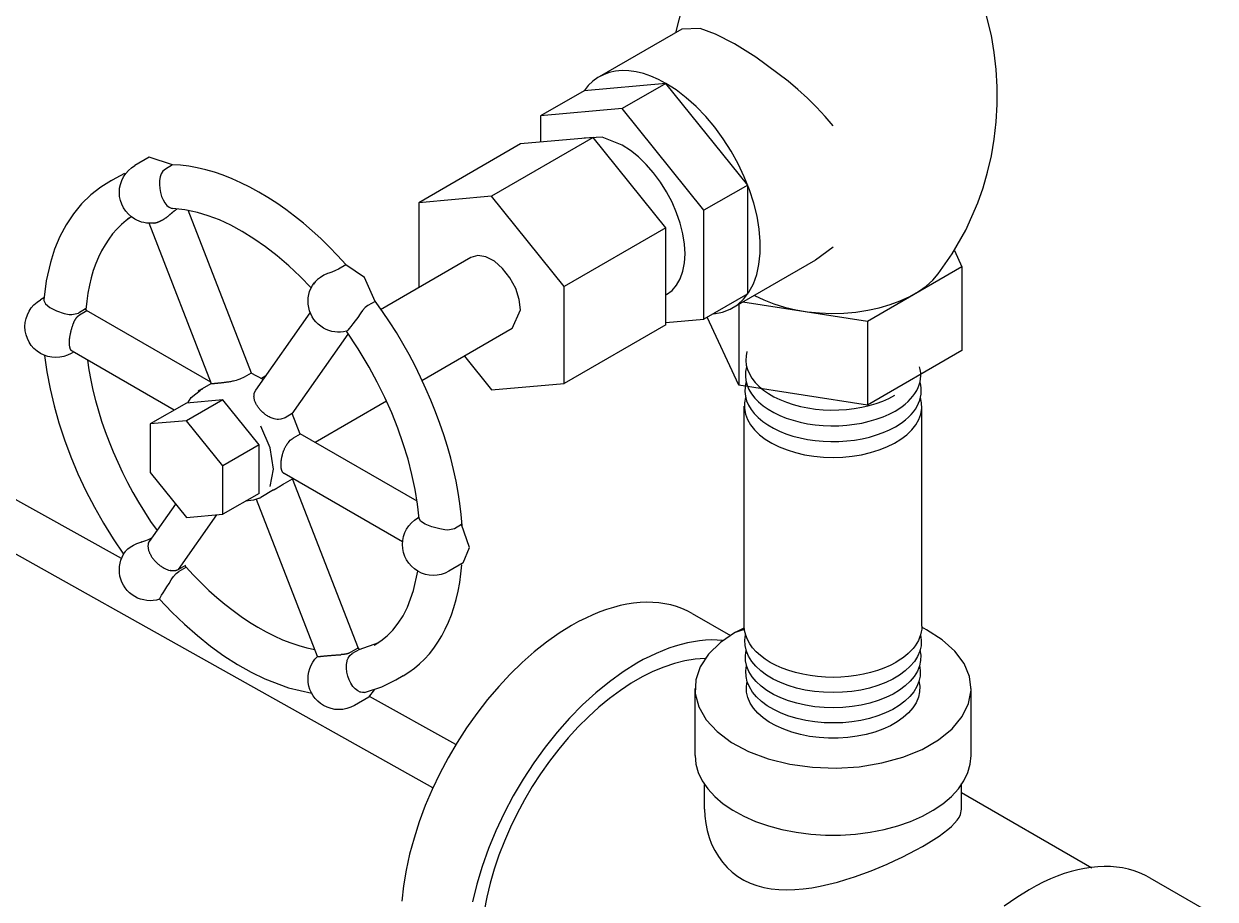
# Model space of a CAD drawing. Header units: centimetres. Extents: x 394264 to 551709, y 50011 to 59011.
# Drawn here: x 524891.7 to 524964.2, y 54390.1 to 54443.4 of the extents above; entities that cross this region are included whole.
import ezdxf

# ---------------------------------------------------------------- set-up
doc = ezdxf.new("R2010")
doc.units = ezdxf.units.CM
doc.layers.add('-M-YNGN-ZON3', color=6, linetype='SP', lineweight=30)
doc.layers.add('0-KRCN-YNG-CIHAZ', color=4, linetype='Continuous', lineweight=30)
doc.styles.add('CIZGI', font='tahoma.ttf', dxfattribs={"width": 0.8, "oblique": 20})
doc.linetypes.add('SP', pattern='A,2,-0.1,["SP",CIZGI,S=0.14,R=0.2,X=0,Y=-0.07],-0.255', length=2.355)

# ---------------------------------------------------------------- blocks, each defined once
blk = doc.blocks.new('A$C66BCA59E')
at = {"layer": '0-KRCN-YNG-CIHAZ', "color": 31, "linetype": 'Continuous', "lineweight": -3}
for p, q in [((225.773, -422.403, 2660.53), (85.335, -344.232, 2660.53)), ((244.728, -436.355, 2660.53), (84.835, -346.83, 2660.53)), ((263.133, -426.88, 2220.394), (262.215, -427.509, 2220.394)), ((275.719, -427.343, 2220.394), (274.755, -426.737, 2220.394)), ((262.215, -427.509, 2220.394), (261.494, -428.218, 2220.394)), ((276.491, -428.034, 2220.394), (275.719, -427.343, 2220.394)), ((261.494, -428.218, 2220.394), (260.99, -428.988, 2220.394)), ((277.05, -428.791, 2220.394), (276.491, -428.034, 2220.394)), ((260.99, -428.988, 2220.394), (260.72, -429.795, 2220.394)), ((277.38, -429.591, 2220.394), (277.05, -428.791, 2220.394)), ((260.72, -429.795, 2220.394), (260.69, -430.618, 2220.394)), ((277.471, -430.412, 2220.394), (277.38, -429.591, 2220.394)), ((277.32, -431.23, 2220.394), (277.471, -430.412, 2220.394)), ((246.122, -433.729, 2660.53), (240.858, -430.799, 2660.53)), ((260.69, -430.618, 2220.394), (260.901, -431.431, 2220.394)), ((276.932, -432.022, 2220.394), (277.32, -431.23, 2220.394)), ((260.901, -431.431, 2220.394), (261.347, -432.213, 2220.394)), ((276.317, -432.764, 2220.394), (276.932, -432.022, 2220.394)), ((261.347, -432.213, 2220.394), (262.015, -432.939, 2220.394)), ((275.495, -433.435, 2220.394), (276.317, -432.764, 2220.394)), ((262.015, -432.939, 2220.394), (262.886, -433.59, 2220.394)), ((274.487, -434.017, 2220.394), (275.495, -433.435, 2220.394)), ((262.886, -433.59, 2220.394), (263.936, -434.146, 2220.394)), ((263.936, -434.146, 2220.394), (265.133, -434.592, 2220.394)), ((273.324, -434.492, 2220.394), (274.487, -434.017, 2220.394)), ((265.133, -434.592, 2220.394), (266.443, -434.915, 2220.394)), ((266.443, -434.915, 2220.394), (267.829, -435.105, 2220.394)), ((270.668, -435.071, 2220.394), (272.039, -434.847, 2220.394)), ((272.039, -434.847, 2220.394), (273.324, -434.492, 2220.394)), ((267.829, -435.105, 2220.394), (269.251, -435.158, 2220.394)), ((269.251, -435.158, 2220.394), (270.668, -435.071, 2220.394))]:
    blk.add_line(p, q, dxfattribs=at)
at = {"layer": '0-KRCN-YNG-CIHAZ', "color": 31, "linetype": 'Continuous', "lineweight": -3, "extrusion": (0, 0.816497, 0.57735)}
for p, q in [((259.876, -390.18, 2144.868), (254.844, -393.085, 2144.868)), ((260.982, -390.143, 2144.868), (259.87, -390.184, 2144.868)), ((258.904, -393.487, 2144.868), (253.932, -393.931, 2144.868)), ((258.904, -393.487, 2144.868), (256.246, -395.022, 2144.868)), ((263.877, -399.673, 2144.868), (258.904, -393.487, 2144.868)), ((253.932, -393.931, 2144.868), (251.273, -395.466, 2144.868)), ((256.246, -395.022, 2144.868), (251.273, -395.466, 2144.868)), ((261.218, -401.208, 2144.868), (256.246, -395.022, 2144.868)), ((251.273, -395.466, 2144.868), (251.273, -397.067, 2144.868)), ((250.058, -397.175, 2144.868), (243.871, -400.747, 2144.868)), ((254.478, -396.781, 2144.868), (248.29, -400.353, 2144.868)), ((254.478, -396.781, 2144.868), (250.058, -397.175, 2144.868)), ((258.897, -402.278, 2144.868), (254.478, -396.781, 2144.868)), ((227.467, -397.984, 2144.868), (226.583, -398.494, 2144.868)), ((228.878, -398.449, 2144.868), (227.467, -397.984, 2144.868)), ((228.445, -398.699, 2144.868), (228.294, -398.821, 2144.868)), ((228.878, -398.449, 2144.868), (228.445, -398.699, 2144.868)), ((225.421, -399.253, 2144.868), (224.97, -399.514, 2144.868)), ((225.966, -398.975, 2144.868), (225.421, -399.253, 2144.868)), ((228.096, -399.401, 2144.868), (228.086, -399.64, 2144.868)), ((228.129, -399.179, 2144.868), (228.096, -399.401, 2144.868)), ((228.143, -399.122, 2144.868), (228.129, -399.179, 2144.868)), ((228.19, -398.983, 2144.868), (228.143, -399.122, 2144.868)), ((228.294, -398.821, 2144.868), (228.19, -398.983, 2144.868)), ((228.086, -399.64, 2144.868), (228.102, -399.886, 2144.868)), ((228.102, -399.886, 2144.868), (228.144, -400.131, 2144.868)), ((228.144, -400.131, 2144.868), (228.211, -400.364, 2144.868)), ((263.877, -399.673, 2144.868), (261.218, -401.208, 2144.868)), ((263.877, -406.303, 2144.868), (263.877, -399.673, 2144.868)), ((228.211, -400.364, 2144.868), (228.3, -400.577, 2144.868)), ((228.3, -400.577, 2144.868), (228.409, -400.761, 2144.868)), ((228.409, -400.761, 2144.868), (228.533, -400.909, 2144.868)), ((248.29, -400.353, 2144.868), (243.871, -400.747, 2144.868)), ((243.871, -400.747, 2144.868), (243.871, -405.91, 2144.868)), ((252.71, -405.851, 2144.868), (248.29, -400.353, 2144.868)), ((226.362, -401.6, 2144.868), (226.133, -401.731, 2144.868)), ((228.533, -400.909, 2144.868), (228.666, -401.017, 2144.868)), ((228.666, -401.017, 2144.868), (228.803, -401.079, 2144.868)), ((228.803, -401.079, 2144.868), (228.84, -401.087, 2144.868)), ((228.84, -401.087, 2144.868), (228.893, -401.093, 2144.868)), ((233.689, -411.13, 2144.868), (229.841, -401.212, 2144.868)), ((261.218, -407.838, 2144.868), (261.218, -401.208, 2144.868)), ((231.25, -411.762, 2144.868), (227.463, -402.001, 2144.868)), ((258.897, -402.278, 2144.868), (252.71, -405.851, 2144.868)), ((258.897, -408.171, 2144.868), (258.897, -402.278, 2144.868)), ((269.073, -403.444, 2144.868), (267.996, -404.244, 2144.868)), ((276.452, -403.654, 2144.868), (276.916, -404.654, 2144.868)), ((247.04, -404.08, 2144.868), (241.527, -407.263, 2144.868)), ((267.996, -404.244, 2144.868), (262.964, -407.149, 2144.868)), ((238.085, -405.168, 2144.868), (237.874, -405.291, 2144.868)), ((238.319, -405.062, 2144.868), (238.085, -405.168, 2144.868)), ((238.386, -405.036, 2144.868), (238.319, -405.062, 2144.868)), ((238.564, -404.972, 2144.868), (238.386, -405.036, 2144.868)), ((238.792, -404.881, 2144.868), (238.564, -404.972, 2144.868)), ((238.986, -404.784, 2144.868), (238.792, -404.881, 2144.868)), ((239.419, -404.534, 2144.868), (238.986, -404.784, 2144.868)), ((276.916, -404.654, 2144.868), (271.174, -407.969, 2144.868)), ((276.916, -404.654, 2144.868), (276.916, -409.749, 2144.868)), ((237.553, -405.563, 2144.868), (237.452, -405.699, 2144.868)), ((237.695, -405.424, 2144.868), (237.553, -405.563, 2144.868)), ((237.874, -405.291, 2144.868), (237.695, -405.424, 2144.868)), ((252.71, -411.743, 2144.868), (252.71, -405.851, 2144.868)), ((221.054, -406.539, 2144.868), (220.841, -406.662, 2144.868)), ((221.041, -406.665, 2144.868), (221.04, -406.69, 2144.868)), ((258.946, -406.329, 2144.868), (258.897, -406.357, 2144.868)), ((263.877, -406.303, 2144.868), (261.218, -407.838, 2144.868)), ((221.04, -406.69, 2144.868), (221.143, -406.903, 2144.868)), ((221.143, -406.903, 2144.868), (221.417, -407.131, 2144.868)), ((221.417, -407.131, 2144.868), (221.82, -407.335, 2144.868)), ((221.82, -407.335, 2144.868), (222.29, -407.485, 2144.868)), ((223.592, -407.215, 2144.868), (223.159, -407.465, 2144.868)), ((223.658, -407.333, 2144.868), (223.225, -407.583, 2144.868)), ((223.658, -407.333, 2144.868), (223.592, -407.215, 2144.868)), ((231.217, -411.677, 2144.868), (223.642, -407.303, 2144.868)), ((240.442, -407.309, 2144.868), (240.334, -407.46, 2144.868)), ((240.6, -407.131, 2144.868), (240.442, -407.309, 2144.868)), ((240.769, -407.003, 2144.868), (240.6, -407.131, 2144.868)), ((241.202, -406.753, 2144.868), (240.769, -407.003, 2144.868)), ((249.54, -408.41, 2144.868), (250.058, -407.266, 2144.868)), ((263.331, -406.938, 2144.868), (263.331, -411.85, 2144.868)), ((271.174, -407.969, 2144.868), (263.58, -406.794, 2144.868)), ((222.29, -407.485, 2144.868), (222.593, -407.544, 2144.868)), ((222.593, -407.544, 2144.868), (222.758, -407.559, 2144.868)), ((222.758, -407.559, 2144.868), (223.159, -407.465, 2144.868)), ((233.952, -412.15, 2144.868), (237.259, -407.445, 2144.868)), ((239.858, -408.115, 2144.868), (239.732, -408.274, 2144.868)), ((239.998, -407.933, 2144.868), (239.858, -408.115, 2144.868)), ((240.146, -407.732, 2144.868), (239.998, -407.933, 2144.868)), ((240.294, -407.519, 2144.868), (240.146, -407.732, 2144.868)), ((240.335, -407.46, 2144.868), (240.294, -407.519, 2144.868)), ((258.897, -408.045, 2144.868), (261.218, -407.838, 2144.868)), ((263.331, -411.85, 2144.868), (261.416, -407.724, 2144.868)), ((271.174, -407.969, 2144.868), (271.174, -413.064, 2144.868)), ((236.168, -413.593, 2144.868), (239.576, -408.744, 2144.868)), ((239.488, -408.557, 2144.868), (239.462, -408.576, 2144.868)), ((239.543, -408.499, 2144.868), (239.488, -408.557, 2144.868)), ((239.625, -408.403, 2144.868), (239.543, -408.499, 2144.868)), ((239.732, -408.274, 2144.868), (239.625, -408.403, 2144.868)), ((249.54, -408.41, 2144.868), (244.046, -411.582, 2144.868)), ((258.897, -408.171, 2144.868), (252.71, -411.743, 2144.868)), ((222.862, -409.837, 2144.868), (222.721, -409.919, 2144.868)), ((228.98, -413.37, 2144.868), (222.767, -409.783, 2144.868)), ((246.64, -410.085, 2144.868), (248.29, -412.138, 2144.868)), ((276.916, -409.749, 2144.868), (271.174, -413.064, 2144.868)), ((233.664, -411.12, 2144.868), (233.231, -411.37, 2144.868)), ((234.402, -411.509, 2144.868), (233.664, -411.12, 2144.868)), ((234.559, -411.287, 2144.868), (234.296, -411.438, 2144.868)), ((248.29, -412.138, 2144.868), (252.71, -411.743, 2144.868)), ((230.502, -412.185, 2144.868), (230.434, -412.227, 2144.868)), ((230.502, -412.185, 2144.868), (230.434, -412.227, 2144.868)), ((231.247, -411.755, 2144.868), (230.502, -412.185, 2144.868)), ((230.695, -412.095, 2144.868), (230.502, -412.185, 2144.868)), ((230.695, -412.095, 2144.868), (230.502, -412.185, 2144.868)), ((271.174, -413.064, 2144.868), (263.331, -411.85, 2144.868)), ((229.725, -412.939, 2144.868), (227.519, -414.213, 2144.868)), ((231.935, -412.742, 2144.868), (229.725, -412.939, 2144.868)), ((231.935, -412.742, 2144.868), (229.729, -414.016, 2144.868)), ((234.145, -415.491, 2144.868), (231.935, -412.742, 2144.868)), ((241.901, -412.821, 2144.868), (237.55, -415.333, 2144.868)), ((263.673, -426.521, 2190.51), (263.673, -413.13, 2190.51)), ((274.473, -426.521, 2190.51), (274.473, -413.13, 2190.51)), ((236.164, -413.584, 2144.868), (235.731, -413.834, 2144.868)), ((236.648, -414.833, 2144.868), (236.164, -413.584, 2144.868)), ((229.729, -414.016, 2144.868), (227.519, -414.213, 2144.868)), ((227.519, -414.213, 2144.868), (227.519, -417.159, 2144.868)), ((231.939, -416.764, 2144.868), (229.729, -414.016, 2144.868)), ((234.827, -415.676, 2144.868), (234.252, -414.35, 2144.868)), ((234.827, -415.676, 2144.868), (234.252, -414.35, 2144.868)), ((236.648, -414.833, 2144.868), (236.215, -415.083, 2144.868)), ((243.766, -418.922, 2144.868), (236.642, -414.809, 2144.868)), ((234.145, -415.491, 2144.868), (231.939, -416.764, 2144.868)), ((234.145, -418.437, 2144.868), (234.145, -415.491, 2144.868)), ((235.029, -416.964, 2144.868), (234.827, -415.676, 2144.868)), ((235.029, -416.964, 2144.868), (234.827, -415.676, 2144.868)), ((231.939, -419.711, 2144.868), (231.939, -416.764, 2144.868)), ((227.519, -417.159, 2144.868), (229.729, -419.908, 2144.868)), ((234.827, -418.019, 2144.868), (235.029, -416.964, 2144.868)), ((234.827, -418.019, 2144.868), (235.029, -416.964, 2144.868)), ((242.876, -421.393, 2144.868), (235.667, -417.231, 2144.868)), ((236.164, -417.564, 2144.868), (236.197, -417.537, 2144.868)), ((240.191, -427.887, 2144.868), (236.18, -417.55, 2144.868)), ((235.033, -418.229, 2144.868), (234.252, -418.681, 2144.868)), ((236.164, -417.564, 2144.868), (235.731, -417.814, 2144.868)), ((234.145, -418.437, 2144.868), (231.939, -419.711, 2144.868)), ((237.695, -428.372, 2144.868), (233.982, -418.804, 2144.868)), ((234.172, -418.723, 2144.868), (234.252, -418.681, 2144.868)), ((234.172, -418.723, 2144.868), (234.252, -418.681, 2144.868)), ((227.47, -421.371, 2144.868), (229.073, -419.092, 2144.868)), ((229.729, -419.908, 2144.868), (231.939, -419.711, 2144.868)), ((229.235, -423.075, 2144.868), (231.577, -419.743, 2144.868)), ((243.881, -419.88, 2144.868), (243.808, -419.922, 2144.868)), ((243.882, -419.886, 2144.868), (243.808, -419.923, 2144.868)), ((243.978, -420.128, 2144.868), (243.89, -419.955, 2144.868)), ((244.246, -420.312, 2144.868), (243.978, -420.128, 2144.868)), ((244.654, -420.477, 2144.868), (244.246, -420.312, 2144.868)), ((246.473, -420.337, 2144.868), (246.04, -420.587, 2144.868)), ((227.418, -421.237, 2144.868), (227.612, -421.143, 2144.868)), ((227.644, -421.124, 2144.868), (227.612, -421.143, 2144.868)), ((245.14, -420.604, 2144.868), (244.654, -420.477, 2144.868)), ((245.456, -420.661, 2144.868), (245.14, -420.604, 2144.868)), ((245.629, -420.677, 2144.868), (245.456, -420.66, 2144.868)), ((246.04, -420.587, 2144.868), (245.629, -420.677, 2144.868)), ((226.037, -421.938, 2144.868), (226.154, -421.823, 2144.868)), ((226.154, -421.823, 2144.868), (226.309, -421.706, 2144.868)), ((226.309, -421.706, 2144.868), (226.498, -421.594, 2144.868)), ((226.498, -421.594, 2144.868), (226.715, -421.489, 2144.868)), ((226.715, -421.489, 2144.868), (226.95, -421.399, 2144.868)), ((226.95, -421.399, 2144.868), (227.017, -421.377, 2144.868)), ((227.017, -421.378, 2144.868), (227.193, -421.321, 2144.868)), ((227.193, -421.321, 2144.868), (227.418, -421.237, 2144.868)), ((226.013, -421.969, 2144.868), (226.037, -421.938, 2144.868)), ((228.942, -423.497, 2144.868), (229.095, -423.323, 2144.868)), ((229.095, -423.323, 2144.868), (229.262, -423.196, 2144.868)), ((229.669, -422.825, 2144.868), (229.235, -423.075, 2144.868)), ((229.695, -422.946, 2144.868), (229.262, -423.196, 2144.868)), ((229.695, -422.946, 2144.868), (229.669, -422.825, 2144.868)), ((246.572, -422.668, 2144.868), (245.688, -423.179, 2144.868)), ((228.533, -424.124, 2144.868), (228.666, -423.917, 2144.868)), ((228.666, -423.917, 2144.868), (228.803, -423.704, 2144.868)), ((228.803, -423.704, 2144.868), (228.84, -423.645, 2144.868)), ((228.84, -423.645, 2144.868), (228.942, -423.497, 2144.868)), ((228.102, -424.839, 2144.868), (228.144, -424.759, 2144.868)), ((228.144, -424.759, 2144.868), (228.211, -424.642, 2144.868)), ((228.211, -424.642, 2144.868), (228.3, -424.493, 2144.868)), ((228.3, -424.493, 2144.868), (228.409, -424.319, 2144.868)), ((228.409, -424.319, 2144.868), (228.533, -424.124, 2144.868)), ((228.086, -424.878, 2144.868), (228.102, -424.839, 2144.868)), ((228.088, -424.882, 2144.868), (228.086, -424.878, 2144.868)), ((260.503, -425.753, 2220.394), (262.829, -427.095, 2220.394)), ((263.133, -426.88, 2220.394), (263.656, -426.623, 2190.655)), ((263.133, -426.88, 2220.394), (263.686, -426.694, 2190.756)), ((274.755, -426.737, 2220.394), (274.475, -426.575, 2190.588)), ((240.246, -427.936, 2144.868), (241.425, -427.51, 2144.868)), ((239.561, -428.462, 2144.868), (239.667, -428.309, 2144.868)), ((239.667, -428.309, 2144.868), (239.819, -428.191, 2144.868)), ((240.159, -427.861, 2144.868), (239.726, -428.111, 2144.868)), ((240.252, -427.941, 2144.868), (239.819, -428.191, 2144.868)), ((240.252, -427.941, 2144.868), (240.159, -427.861, 2144.868)), ((239.462, -429.078, 2144.868), (239.466, -428.851, 2144.868)), ((239.488, -429.315, 2144.868), (239.462, -429.078, 2144.868)), ((239.466, -428.851, 2144.868), (239.498, -428.644, 2144.868)), ((239.498, -428.644, 2144.868), (239.512, -428.591, 2144.868)), ((239.512, -428.591, 2144.868), (239.561, -428.462, 2144.868)), ((239.543, -429.553, 2144.868), (239.488, -429.315, 2144.868)), ((239.625, -429.783, 2144.868), (239.543, -429.553, 2144.868)), ((239.732, -429.996, 2144.868), (239.625, -429.783, 2144.868)), ((242.911, -429.547, 2144.868), (242.46, -429.807, 2144.868)), ((239.858, -430.184, 2144.868), (239.732, -429.996, 2144.868)), ((239.998, -430.34, 2144.868), (239.858, -430.184, 2144.868)), ((240.146, -430.457, 2144.868), (239.998, -430.34, 2144.868)), ((240.294, -430.532, 2144.868), (240.146, -430.457, 2144.868)), ((240.335, -430.545, 2144.868), (240.294, -430.532, 2144.868)), ((240.442, -430.561, 2144.868), (240.334, -430.545, 2144.868)), ((240.561, -430.548, 2144.868), (240.442, -430.561, 2144.868)), ((240.83, -430.837, 2144.868), (241.163, -430.387, 2144.868)), ((260.673, -434.392, 2220.394), (260.673, -430.309, 2220.394)), ((277.473, -434.392, 2220.394), (277.473, -430.309, 2220.394)), ((240.83, -430.837, 2144.868), (239.946, -431.347, 2144.868)), ((261.253, -437.65, 2220.394), (261.253, -436.167, 2220.394)), ((276.893, -437.65, 2220.394), (276.893, -436.096, 2220.394)), ((276.893, -436.647, 2220.394), (284.821, -441.225, 2220.394)), ((288.349, -441.83, 2220.394), (292.323, -444.124, 2220.394))]:
    blk.add_line(p, q, dxfattribs=at)
at = {"layer": '0-KRCN-YNG-CIHAZ', "color": 31, "linetype": 'Continuous', "lineweight": -3, "extrusion": (-1.51e-14, -1.3e-15, -1)}
for p, q in [((263.705, -427.376, 2190.51), (263.751, -427.047, 2190.51)), ((263.719, -427.706, 2190.51), (263.705, -427.376, 2190.51)), ((274.394, -427.049, 2190.51), (274.44, -427.378, 2190.51)), ((274.44, -427.378, 2190.51), (274.426, -427.709, 2190.51)), ((263.795, -428.034, 2190.51), (263.719, -427.706, 2190.51)), ((263.93, -428.355, 2190.51), (263.795, -428.034, 2190.51)), ((264.123, -428.665, 2190.51), (263.93, -428.355, 2190.51)), ((274.215, -428.357, 2190.51), (274.021, -428.667, 2190.51)), ((274.35, -428.036, 2190.51), (274.215, -428.357, 2190.51)), ((274.426, -427.709, 2190.51), (274.35, -428.036, 2190.51)), ((264.373, -428.962, 2190.51), (264.123, -428.665, 2190.51)), ((264.676, -429.243, 2190.51), (264.373, -428.962, 2190.51)), ((273.771, -428.964, 2190.51), (273.468, -429.244, 2190.51)), ((274.021, -428.667, 2190.51), (273.771, -428.964, 2190.51)), ((265.028, -429.503, 2190.51), (264.676, -429.243, 2190.51)), ((265.427, -429.739, 2190.51), (265.028, -429.503, 2190.51)), ((265.867, -429.95, 2190.51), (265.427, -429.739, 2190.51)), ((272.716, -429.741, 2190.51), (272.275, -429.952, 2190.51)), ((273.115, -429.504, 2190.51), (272.716, -429.741, 2190.51)), ((273.468, -429.244, 2190.51), (273.115, -429.504, 2190.51)), ((266.343, -430.133, 2190.51), (265.867, -429.95, 2190.51)), ((266.851, -430.285, 2190.51), (266.343, -430.133, 2190.51)), ((267.383, -430.406, 2190.51), (266.851, -430.285, 2190.51)), ((267.935, -430.493, 2190.51), (267.383, -430.406, 2190.51)), ((268.5, -430.546, 2190.51), (267.935, -430.493, 2190.51)), ((269.071, -430.563, 2190.51), (268.5, -430.546, 2190.51)), ((269.642, -430.546, 2190.51), (269.071, -430.563, 2190.51)), ((270.207, -430.493, 2190.51), (269.642, -430.546, 2190.51)), ((270.758, -430.407, 2190.51), (270.207, -430.493, 2190.51)), ((271.291, -430.286, 2190.51), (270.758, -430.407, 2190.51)), ((271.799, -430.134, 2190.51), (271.291, -430.286, 2190.51)), ((272.275, -429.952, 2190.51), (271.799, -430.134, 2190.51))]:
    blk.add_line(p, q, dxfattribs=at)
at = {"layer": '0-KRCN-YNG-CIHAZ', "color": 31, "linetype": 'Continuous', "lineweight": -3}
for points, elevation in [([(261.694, -384.839), (261.028, -386.026), (260.418, -387.358), (259.891, -388.826), (259.477, -390.41)], 2144.868), ([(275.472, -405.078), (276.328, -403.853), (277.146, -402.41), (277.88, -400.749), (278.198, -399.843), (278.476, -398.892), (278.706, -397.901), (278.884, -396.879), (279.004, -395.832), (279.065, -394.771), (279.065, -393.705), (279.003, -392.645), (278.881, -391.598), (278.703, -390.576), (278.369, -389.21), (277.948, -387.924), (277.458, -386.733), (276.916, -385.644)], 2144.868), ([(263.067, -391.084), (261.921, -390.488), (260.982, -390.143)], 2144.868), ([(265.721, -392.879), (264.364, -391.896), (263.067, -391.084)], 2144.868), ([(258.904, -393.487), (258.442, -393.242), (257.983, -393.041), (257.53, -392.887), (257.086, -392.779), (256.654, -392.718), (256.236, -392.706), (255.836, -392.742), (255.455, -392.826), (255.097, -392.956), (254.764, -393.134), (254.457, -393.356), (254.179, -393.623), (253.932, -393.931)], 2144.868), ([(269.073, -396.072), (268.587, -395.501), (268.066, -394.94), (267.515, -394.393), (266.937, -393.865), (266.338, -393.359), (265.721, -392.879)], 2144.868), ([(261.819, -407.512), (262.338, -407.413), (262.817, -407.228), (263.25, -406.959), (263.632, -406.61), (263.957, -406.183), (264.223, -405.685), (264.427, -405.121), (264.565, -404.499), (264.636, -403.824), (264.639, -403.105), (264.575, -402.352), (264.444, -401.572), (264.247, -400.774), (263.988, -399.969), (263.668, -399.166), (263.292, -398.374), (262.864, -397.603), (262.39, -396.861), (261.874, -396.158), (261.323, -395.501), (260.744, -394.899), (260.143, -394.359), (259.527, -393.886), (258.904, -393.487)], 2144.868), ([(256.246, -397.243), (255.019, -396.769), (253.922, -396.812)], 2144.868), ([(258.946, -406.329), (259.275, -406.085), (259.553, -405.766), (259.773, -405.376), (259.934, -404.923), (260.031, -404.413), (260.064, -403.857), (260.031, -403.262), (259.934, -402.641), (259.773, -402.002), (259.553, -401.357), (259.275, -400.717), (258.946, -400.093), (258.57, -399.496), (258.155, -398.936), (257.707, -398.422), (257.234, -397.964), (256.744, -397.569), (256.246, -397.243)], 2144.868), ([(239.417, -404.502), (238.918, -403.96), (238.41, -403.437), (237.894, -402.936), (237.371, -402.457), (236.841, -402.002), (236.306, -401.57), (235.767, -401.164), (235.225, -400.783), (234.68, -400.429), (234.135, -400.102), (233.59, -399.802), (233.046, -399.531), (232.504, -399.289), (231.965, -399.077), (231.431, -398.894), (230.902, -398.741), (230.379, -398.619), (229.864, -398.528), (229.357, -398.467), (228.859, -398.437)], 2144.868), ([(225.173, -399.401), (224.514, -399.802), (223.904, -400.277), (223.348, -400.822), (222.848, -401.43), (222.408, -402.096), (222.028, -402.814), (221.707, -403.58), (221.446, -404.389), (221.195, -405.497), (221.041, -406.663)], 2144.868), ([(227.735, -401.99), (227.752, -401.988), (227.769, -401.986), (227.787, -401.983), (227.805, -401.979), (227.823, -401.975), (227.841, -401.971), (227.86, -401.966), (227.879, -401.961), (227.899, -401.956), (227.918, -401.95), (227.938, -401.944), (227.958, -401.937), (227.979, -401.93), (227.999, -401.922), (228.02, -401.914), (228.041, -401.906), (228.062, -401.897), (228.083, -401.888), (228.105, -401.879), (228.126, -401.869), (228.148, -401.858), (228.17, -401.848), (228.192, -401.837), (228.214, -401.825), (228.236, -401.813), (228.258, -401.801), (228.281, -401.789), (228.303, -401.776), (228.325, -401.763), (228.348, -401.749), (228.371, -401.735), (228.393, -401.721), (228.416, -401.706), (228.438, -401.691), (228.461, -401.676), (228.483, -401.66), (228.506, -401.644), (228.528, -401.628), (228.551, -401.612), (228.573, -401.595), (228.595, -401.578), (228.617, -401.56), (228.639, -401.542), (228.661, -401.524), (228.683, -401.506), (228.705, -401.487), (228.726, -401.469)], 2144.868), ([(237.317, -405.928), (236.639, -405.233), (235.948, -404.584), (235.247, -403.983), (234.54, -403.435), (233.83, -402.94), (233.123, -402.502), (232.421, -402.121), (231.73, -401.8), (231.053, -401.539), (230.395, -401.337), (229.624, -401.172), (228.893, -401.093)], 2144.868), ([(226.37, -401.606), (226.063, -401.831), (225.771, -402.081), (225.496, -402.354), (225.237, -402.65), (224.995, -402.968), (224.771, -403.309), (224.565, -403.671), (224.378, -404.053), (224.209, -404.456), (224.059, -404.877), (223.929, -405.317), (223.818, -405.774), (223.728, -406.248), (223.657, -406.737), (223.606, -407.241)], 2144.868), ([(250.058, -407.266), (249.982, -406.629), (249.76, -405.96), (249.412, -405.315), (248.967, -404.75), (248.464, -404.314), (247.946, -404.044), (247.457, -403.964), (247.04, -404.08)], 2144.868), ([(241.202, -406.753), (240.555, -405.296), (239.419, -404.534)], 2144.868), ([(264.285, -406.388), (264.851, -406.664), (265.465, -406.904), (266.12, -407.105), (266.807, -407.264), (267.52, -407.381), (268.25, -407.454), (268.99, -407.482), (269.73, -407.464), (270.463, -407.401), (271.181, -407.294), (271.875, -407.144), (272.537, -406.952), (273.161, -406.721), (273.739, -406.453), (274.264, -406.151), (274.732, -405.819), (275.135, -405.461), (275.471, -405.079)], 2144.868), ([(246.494, -420.387), (246.439, -419.727), (246.36, -419.055), (246.256, -418.375), (246.129, -417.687), (245.979, -416.993), (245.805, -416.293), (245.609, -415.59), (245.39, -414.884), (245.15, -414.178), (244.887, -413.472), (244.604, -412.767), (244.3, -412.066), (243.977, -411.37), (243.634, -410.679), (243.273, -409.996), (242.894, -409.321), (242.498, -408.656), (242.085, -408.003), (241.657, -407.362), (241.214, -406.735)], 2144.868), ([(243.89, -419.974), (243.792, -419.099), (243.645, -418.2), (243.451, -417.284), (243.21, -416.354), (242.922, -415.416), (242.59, -414.474), (242.215, -413.533), (241.797, -412.597), (241.341, -411.671), (240.846, -410.761), (240.179, -409.649), (239.462, -408.576)], 2144.868), ([(221.097, -410.041), (221.235, -411.051), (221.427, -412.074), (221.669, -413.107), (221.962, -414.146), (222.304, -415.186), (222.692, -416.223), (223.127, -417.254), (223.605, -418.274), (224.122, -419.274), (224.678, -420.256), (225.271, -421.214), (225.898, -422.146)], 2144.868), ([(263.834, -409.804), (263.778, -410.077), (263.764, -410.353), (263.793, -410.628), (263.866, -410.901), (263.98, -411.169), (264.135, -411.429), (264.331, -411.681), (264.564, -411.922), (264.835, -412.149), (265.139, -412.361), (265.475, -412.557), (265.841, -412.735), (266.233, -412.892), (266.647, -413.029), (267.081, -413.144), (267.532, -413.236), (267.995, -413.304), (268.466, -413.348), (268.943, -413.367), (269.42, -413.361), (269.895, -413.331), (270.363, -413.276), (270.821, -413.197), (271.264, -413.095), (271.69, -412.97), (272.094, -412.823), (272.474, -412.656), (272.827, -412.47)], 2190.51), ([(223.704, -410.324), (223.793, -410.928), (223.904, -411.54), (224.037, -412.158), (224.191, -412.781), (224.366, -413.407), (224.562, -414.035), (224.779, -414.664), (225.015, -415.292), (225.27, -415.919), (225.544, -416.542), (225.837, -417.161), (226.147, -417.774), (226.474, -418.379), (226.817, -418.977), (227.176, -419.565), (227.549, -420.141), (227.937, -420.706)], 2144.868), ([(263.803, -410.747), (263.747, -411.022), (263.734, -411.299), (263.764, -411.576), (263.837, -411.85), (263.952, -412.119), (264.109, -412.381), (264.305, -412.634), (264.541, -412.875), (264.813, -413.104), (265.119, -413.317), (265.458, -413.514), (265.825, -413.692), (266.219, -413.851), (266.636, -413.988), (267.073, -414.103), (267.525, -414.196), (267.991, -414.264), (268.465, -414.308), (268.944, -414.327), (269.424, -414.321), (269.901, -414.29), (270.371, -414.235), (270.831, -414.156), (271.277, -414.053), (271.705, -413.927), (272.112, -413.78), (272.494, -413.612), (272.848, -413.425)], 2190.51), ([(272.848, -413.425), (273.067, -413.291), (273.271, -413.15), (273.46, -413.002), (273.634, -412.848), (273.791, -412.688), (273.932, -412.523), (274.055, -412.354), (274.161, -412.18), (274.248, -412.004), (274.317, -411.824), (274.368, -411.643), (274.399, -411.46), (274.412, -411.276), (274.406, -411.092), (274.38, -410.909), (274.336, -410.727)], 2190.51), ([(263.773, -411.69), (263.717, -411.966), (263.704, -412.245), (263.734, -412.523), (263.808, -412.798), (263.924, -413.069), (264.082, -413.332), (264.28, -413.586), (264.517, -413.829), (264.791, -414.058), (265.099, -414.273), (265.44, -414.47), (265.809, -414.65), (266.205, -414.809), (266.625, -414.947), (267.064, -415.063), (267.519, -415.155), (267.987, -415.224), (268.463, -415.268), (268.945, -415.287), (269.427, -415.281), (269.907, -415.25), (270.38, -415.194), (270.842, -415.115), (271.29, -415.011), (271.721, -414.885), (272.129, -414.736), (272.513, -414.568), (272.87, -414.38)], 2190.51), ([(272.87, -414.38), (273.089, -414.245), (273.294, -414.104), (273.484, -413.955), (273.659, -413.8), (273.817, -413.64), (273.958, -413.474), (274.082, -413.304), (274.189, -413.129), (274.277, -412.952), (274.346, -412.771), (274.397, -412.589), (274.429, -412.405), (274.442, -412.221), (274.436, -412.036), (274.411, -411.852), (274.367, -411.669)], 2190.51), ([(263.751, -412.601), (263.683, -412.937), (263.679, -413.277), (263.738, -413.614), (263.861, -413.946), (264.045, -414.268), (264.289, -414.576), (264.589, -414.868), (264.943, -415.139), (265.345, -415.386), (265.792, -415.606), (266.277, -415.797), (266.796, -415.957), (267.341, -416.083), (267.907, -416.174), (268.487, -416.229), (269.073, -416.248), (269.66, -416.229), (270.239, -416.174), (270.805, -416.083), (271.351, -415.957), (271.869, -415.797), (272.354, -415.606), (272.801, -415.386), (273.203, -415.138), (273.556, -414.867), (273.857, -414.576), (274.101, -414.267), (274.285, -413.945), (274.407, -413.614), (274.467, -413.276), (274.462, -412.937), (274.394, -412.6)], 2190.51), ([(235.033, -418.229), (235.042, -418.225), (235.05, -418.22), (235.059, -418.215), (235.067, -418.21), (235.076, -418.205), (235.085, -418.2), (235.094, -418.194), (235.103, -418.189), (235.112, -418.184), (235.121, -418.178), (235.13, -418.173), (235.14, -418.167), (235.149, -418.162), (235.159, -418.156), (235.168, -418.15), (235.178, -418.144), (235.188, -418.138), (235.198, -418.132), (235.209, -418.126), (235.219, -418.12), (235.23, -418.113), (235.241, -418.107), (235.251, -418.1), (235.263, -418.094), (235.274, -418.087), (235.286, -418.08), (235.297, -418.073), (235.309, -418.065), (235.322, -418.058), (235.334, -418.05), (235.347, -418.042), (235.361, -418.034), (235.374, -418.026), (235.388, -418.018), (235.403, -418.009), (235.418, -418), (235.434, -417.99), (235.45, -417.98), (235.467, -417.97), (235.486, -417.959), (235.505, -417.947), (235.526, -417.935), (235.549, -417.921), (235.574, -417.906), (235.604, -417.888), (235.642, -417.865), (235.731, -417.814)], 2144.868), ([(246.572, -422.668), (246.959, -421.73), (246.473, -420.337)], 2144.868), ([(227.41, -421.494), (227.401, -421.526), (227.395, -421.559), (227.39, -421.593), (227.387, -421.629), (227.387, -421.665), (227.388, -421.703), (227.391, -421.742), (227.397, -421.782), (227.404, -421.822), (227.413, -421.863), (227.424, -421.905), (227.437, -421.948), (227.452, -421.99), (227.469, -422.034), (227.488, -422.077), (227.509, -422.121), (227.531, -422.164), (227.556, -422.208), (227.581, -422.252), (227.609, -422.295), (227.638, -422.339), (227.669, -422.382), (227.701, -422.424), (227.735, -422.466), (227.77, -422.507), (227.807, -422.548), (227.844, -422.588), (227.883, -422.627), (227.923, -422.665), (227.964, -422.703), (228.006, -422.739), (228.048, -422.774), (228.092, -422.808), (228.136, -422.84), (228.18, -422.872), (228.226, -422.902), (228.271, -422.931), (228.317, -422.958), (228.363, -422.984), (228.409, -423.008), (228.455, -423.031), (228.501, -423.052), (228.547, -423.071), (228.592, -423.089), (228.638, -423.105), (228.726, -423.132)], 2144.868), ([(229.687, -422.907), (230.148, -423.406), (230.618, -423.885), (231.095, -424.342), (231.58, -424.777), (232.071, -425.188), (232.566, -425.575), (233.065, -425.937), (233.566, -426.273), (234.069, -426.583), (234.571, -426.864), (235.073, -427.118), (235.573, -427.343), (236.07, -427.54), (236.562, -427.706), (237.049, -427.843), (237.53, -427.949)], 2144.868), ([(241.143, -427.68), (241.551, -427.422), (241.932, -427.115), (242.287, -426.757), (242.614, -426.347), (242.911, -425.882), (243.177, -425.364), (243.552, -424.346), (243.809, -423.18)], 2144.868), ([(242.911, -429.547), (243.262, -429.327), (243.597, -429.083), (243.916, -428.814), (244.22, -428.521), (244.506, -428.204), (244.775, -427.864), (245.026, -427.502), (245.259, -427.117), (245.474, -426.712), (245.669, -426.285), (245.846, -425.839), (246.002, -425.374), (246.139, -424.89), (246.256, -424.388), (246.352, -423.87), (246.428, -423.336), (246.484, -422.787)], 2144.868), ([(228.088, -424.883), (228.835, -425.668), (229.603, -426.407), (230.389, -427.098), (231.191, -427.737), (232.005, -428.321), (232.829, -428.849), (233.661, -429.317), (234.496, -429.723), (235.927, -430.265), (237.349, -430.607)], 2144.868), ([(260.503, -425.753), (260.193, -425.588), (259.872, -425.446), (259.539, -425.326), (259.195, -425.229), (258.84, -425.154), (258.476, -425.101), (258.103, -425.072), (257.722, -425.066), (257.333, -425.082), (256.936, -425.121), (256.533, -425.183), (256.125, -425.268), (255.711, -425.375), (255.293, -425.505), (254.871, -425.657), (254.447, -425.831), (254.02, -426.026), (253.592, -426.242), (253.163, -426.48)], 2220.394), ([(253.163, -426.48), (252.399, -426.953), (251.64, -427.489), (250.888, -428.084), (250.15, -428.736), (249.427, -429.44), (248.725, -430.193), (248.046, -430.991), (247.396, -431.829), (246.776, -432.704), (246.192, -433.61), (245.645, -434.541), (245.139, -435.495), (244.676, -436.464), (244.259, -437.444), (243.891, -438.43), (243.573, -439.416), (243.306, -440.397), (243.094, -441.367), (242.935, -442.322), (242.832, -443.255)], 2220.394), ([(262.351, -427.386), (262.01, -427.364), (261.662, -427.36), (261.307, -427.376), (260.947, -427.411), (260.582, -427.465), (260.211, -427.537), (259.837, -427.628), (259.458, -427.738), (259.076, -427.865), (258.692, -428.012), (258.305, -428.176), (257.916, -428.358), (257.527, -428.557), (257.137, -428.774)], 2220.394), ([(257.137, -428.774), (256.295, -429.299), (255.46, -429.9), (254.635, -430.572), (253.826, -431.311), (253.04, -432.112), (252.28, -432.971), (251.553, -433.88), (250.862, -434.835), (250.212, -435.828), (249.608, -436.855), (249.054, -437.907), (248.553, -438.977), (248.108, -440.06), (247.722, -441.147), (247.399, -442.231), (247.14, -443.306)], 2220.394), ([(261.285, -428.492), (260.679, -428.532), (260.056, -428.632), (259.419, -428.79), (258.77, -429.007), (258.114, -429.281), (257.453, -429.61), (256.79, -429.994), (256.129, -430.43), (255.473, -430.917), (254.825, -431.451), (254.188, -432.03), (253.566, -432.652), (252.961, -433.314), (252.376, -434.011), (251.815, -434.742), (251.279, -435.501), (250.772, -436.287), (250.295, -437.093), (249.852, -437.918), (249.445, -438.757), (249.074, -439.605), (248.743, -440.459), (248.453, -441.315), (248.205, -442.167), (248.001, -443.013), (247.84, -443.848)], 2220.394), ([(240.562, -430.548), (241.608, -430.221), (242.582, -429.735)], 2144.868), ([(260.673, -434.392), (260.722, -434.916), (260.869, -435.434), (261.112, -435.94), (261.449, -436.428), (261.875, -436.892), (262.386, -437.327), (262.974, -437.727), (263.635, -438.088), (264.359, -438.406), (265.138, -438.676), (265.964, -438.897), (266.825, -439.065), (267.714, -439.178), (268.618, -439.234), (269.527, -439.234), (270.432, -439.178), (271.32, -439.065), (272.182, -438.897), (273.007, -438.676), (273.787, -438.406), (274.511, -438.088), (275.171, -437.727), (275.76, -437.327), (276.27, -436.892), (276.696, -436.428), (277.033, -435.94), (277.276, -435.434), (277.423, -434.916), (277.473, -434.392)], 2220.394), ([(261.253, -437.65), (261.27, -438.088), (261.322, -438.524), (261.409, -438.955), (261.531, -439.376), (261.685, -439.783), (261.873, -440.174), (262.093, -440.543), (262.344, -440.888), (262.626, -441.206), (262.936, -441.494), (263.273, -441.749), (263.636, -441.971), (264.024, -442.159), (264.434, -442.31), (264.865, -442.427), (265.315, -442.508), (265.781, -442.556), (266.262, -442.571), (266.756, -442.556), (267.26, -442.512), (267.772, -442.442), (268.29, -442.347), (268.811, -442.23), (269.334, -442.094), (269.855, -441.941), (270.373, -441.773), (270.886, -441.592), (271.39, -441.401), (271.883, -441.201), (272.364, -440.995), (272.831, -440.784), (273.28, -440.57), (273.711, -440.354), (274.121, -440.139), (274.509, -439.924), (274.872, -439.711), (275.21, -439.501), (275.52, -439.295), (275.801, -439.094), (276.052, -438.897), (276.272, -438.705), (276.46, -438.518), (276.615, -438.336), (276.736, -438.159), (276.823, -437.986), (276.893, -437.65)], 2220.394), ([(288.349, -441.83), (288.039, -441.665), (287.717, -441.523), (287.384, -441.403), (287.04, -441.305), (286.686, -441.23), (286.322, -441.178), (285.949, -441.149), (285.568, -441.142), (285.178, -441.159), (284.782, -441.198), (284.379, -441.26), (283.971, -441.345), (283.557, -441.452), (283.139, -441.582), (282.717, -441.734), (282.293, -441.907), (281.866, -442.103), (281.438, -442.319), (281.009, -442.557)], 2220.394), ([(281.009, -442.557), (280.245, -443.03), (279.486, -443.566)], 2220.394)]:
    blk.add_lwpolyline(points, dxfattribs=dict(at, elevation=elevation))
at = {"layer": '0-KRCN-YNG-CIHAZ', "color": 31, "linetype": 'Continuous', "lineweight": -3, "extrusion": (2.49988e-11, -2.84976e-11, -1), "elevation": -2144.868}
blk.add_lwpolyline([(-228.726, -401.469), (-228.736, -401.46), (-228.746, -401.452), (-228.755, -401.443), (-228.765, -401.435), (-228.774, -401.426), (-228.784, -401.418), (-228.793, -401.41), (-228.803, -401.401), (-228.812, -401.393), (-228.822, -401.385), (-228.831, -401.377), (-228.841, -401.368), (-228.85, -401.36), (-228.86, -401.352), (-228.869, -401.344), (-228.879, -401.336), (-228.888, -401.328), (-228.897, -401.32), (-228.907, -401.312), (-228.916, -401.304), (-228.926, -401.296), (-228.935, -401.289), (-228.944, -401.281), (-228.953, -401.273), (-228.963, -401.266), (-228.972, -401.258), (-228.981, -401.251), (-228.991, -401.243), (-229, -401.236), (-229.009, -401.229), (-229.018, -401.222), (-229.027, -401.215), (-229.036, -401.208), (-229.046, -401.201), (-229.055, -401.194), (-229.064, -401.187), (-229.073, -401.18), (-229.082, -401.174), (-229.091, -401.167), (-229.1, -401.161), (-229.109, -401.155), (-229.118, -401.148), (-229.127, -401.142), (-229.136, -401.136), (-229.144, -401.13), (-229.153, -401.124), (-229.162, -401.118)], dxfattribs=at)
at = {"layer": '0-KRCN-YNG-CIHAZ', "color": 31, "linetype": 'Continuous', "lineweight": -3, "extrusion": (-1.485e-13, 4.22e-14, -1), "elevation": -2144.868}
blk.add_lwpolyline([(-222.767, -409.783), (-222.753, -409.773), (-222.739, -409.762), (-222.725, -409.749), (-222.712, -409.734), (-222.7, -409.717), (-222.688, -409.698), (-222.677, -409.678), (-222.667, -409.656), (-222.658, -409.633), (-222.649, -409.607), (-222.641, -409.581), (-222.634, -409.552), (-222.627, -409.523), (-222.621, -409.491), (-222.617, -409.459), (-222.612, -409.425), (-222.609, -409.39), (-222.607, -409.353), (-222.605, -409.316), (-222.605, -409.277), (-222.605, -409.237), (-222.606, -409.196), (-222.608, -409.155), (-222.611, -409.112), (-222.614, -409.069), (-222.619, -409.025), (-222.624, -408.98), (-222.63, -408.934), (-222.637, -408.888), (-222.644, -408.842), (-222.653, -408.795), (-222.662, -408.748), (-222.672, -408.7), (-222.682, -408.652), (-222.694, -408.604), (-222.705, -408.556), (-222.718, -408.509), (-222.731, -408.461), (-222.745, -408.413), (-222.759, -408.365), (-222.774, -408.318), (-222.789, -408.271), (-222.805, -408.224), (-222.821, -408.178), (-222.838, -408.132), (-222.872, -408.042)], dxfattribs=at)
at = {"layer": '0-KRCN-YNG-CIHAZ', "color": 31, "linetype": 'Continuous', "lineweight": -3, "extrusion": (-6.3016e-12, 2.5943e-12, -1), "elevation": -2144.868}
blk.add_lwpolyline([(-222.872, -408.042), (-222.877, -408.029), (-222.882, -408.017), (-222.887, -408.004), (-222.893, -407.991), (-222.898, -407.979), (-222.904, -407.966), (-222.909, -407.954), (-222.915, -407.942), (-222.921, -407.93), (-222.927, -407.918), (-222.933, -407.906), (-222.939, -407.894), (-222.946, -407.883), (-222.952, -407.871), (-222.959, -407.86), (-222.965, -407.849), (-222.972, -407.838), (-222.979, -407.827), (-222.986, -407.816), (-222.993, -407.806), (-223, -407.795), (-223.007, -407.785), (-223.014, -407.775), (-223.022, -407.765), (-223.03, -407.755), (-223.037, -407.746), (-223.045, -407.736), (-223.053, -407.727), (-223.061, -407.718), (-223.069, -407.709), (-223.077, -407.7), (-223.086, -407.691), (-223.094, -407.683), (-223.103, -407.674), (-223.112, -407.666), (-223.12, -407.658), (-223.129, -407.651), (-223.138, -407.643), (-223.148, -407.636), (-223.157, -407.628), (-223.166, -407.621), (-223.176, -407.614), (-223.185, -407.608), (-223.195, -407.601), (-223.205, -407.595), (-223.225, -407.583)], dxfattribs=at)
at = {"layer": '0-KRCN-YNG-CIHAZ', "color": 31, "linetype": 'Continuous', "lineweight": -3, "extrusion": (-1.268e-13, 2.714e-13, -1), "elevation": -2144.868}
blk.add_lwpolyline([(-233.231, -411.37), (-232.978, -411.489), (-232.858, -411.53), (-232.76, -411.56), (-232.675, -411.582), (-232.598, -411.601), (-232.527, -411.617), (-232.46, -411.63), (-232.397, -411.642), (-232.337, -411.653), (-232.28, -411.662), (-232.226, -411.671), (-232.173, -411.679), (-232.123, -411.686), (-232.075, -411.692), (-232.028, -411.698), (-231.983, -411.704), (-231.939, -411.709), (-231.898, -411.714), (-231.857, -411.719), (-231.818, -411.723), (-231.78, -411.727), (-231.744, -411.731), (-231.709, -411.734), (-231.675, -411.738), (-231.642, -411.741), (-231.611, -411.744), (-231.581, -411.747), (-231.552, -411.749), (-231.524, -411.752), (-231.497, -411.754), (-231.472, -411.756), (-231.448, -411.759), (-231.425, -411.76), (-231.404, -411.762), (-231.383, -411.764), (-231.364, -411.765), (-231.346, -411.766), (-231.33, -411.767), (-231.315, -411.768), (-231.301, -411.769), (-231.289, -411.769), (-231.278, -411.769), (-231.269, -411.768), (-231.262, -411.767), (-231.256, -411.766), (-231.252, -411.764), (-231.25, -411.762)], dxfattribs=at)
at = {"layer": '0-KRCN-YNG-CIHAZ', "color": 31, "linetype": 'Continuous', "lineweight": -3, "extrusion": (2.37e-14, -2.3e-14, -1), "elevation": -2144.868}
blk.add_lwpolyline([(-229.809, -412.932), (-230.015, -412.608), (-230.573, -412.147)], dxfattribs=at)
at = {"layer": '0-KRCN-YNG-CIHAZ', "color": 31, "linetype": 'Continuous', "lineweight": -3, "extrusion": (4.45e-14, -1.523e-13, -1), "elevation": -2144.868}
blk.add_lwpolyline([(-235.731, -413.834), (-235.46, -413.93), (-235.336, -413.941), (-235.237, -413.938), (-235.152, -413.926), (-235.074, -413.91), (-235.004, -413.891), (-234.937, -413.868), (-234.875, -413.843), (-234.816, -413.817), (-234.76, -413.789), (-234.707, -413.759), (-234.655, -413.728), (-234.606, -413.696), (-234.558, -413.664), (-234.513, -413.63), (-234.468, -413.595), (-234.426, -413.56), (-234.384, -413.524), (-234.345, -413.487), (-234.306, -413.45), (-234.269, -413.412), (-234.233, -413.374), (-234.199, -413.335), (-234.166, -413.295), (-234.134, -413.255), (-234.103, -413.214), (-234.074, -413.173), (-234.046, -413.131), (-234.02, -413.089), (-233.995, -413.046), (-233.971, -413.003), (-233.949, -412.959), (-233.928, -412.915), (-233.91, -412.869), (-233.893, -412.823), (-233.877, -412.777), (-233.864, -412.729), (-233.854, -412.681), (-233.845, -412.631), (-233.84, -412.581), (-233.837, -412.528), (-233.839, -412.474), (-233.845, -412.418), (-233.856, -412.359), (-233.875, -412.297), (-233.952, -412.15)], dxfattribs=at)
at = {"layer": '0-KRCN-YNG-CIHAZ', "color": 31, "linetype": 'Continuous', "lineweight": -3, "extrusion": (9.3706e-12, -1.159e-13, -1), "elevation": -2144.868}
blk.add_lwpolyline([(-235.483, -416.702), (-235.483, -416.679), (-235.484, -416.657), (-235.484, -416.634), (-235.485, -416.61), (-235.486, -416.587), (-235.488, -416.563), (-235.49, -416.539), (-235.492, -416.514), (-235.494, -416.489), (-235.497, -416.464), (-235.5, -416.439), (-235.503, -416.413), (-235.507, -416.387), (-235.511, -416.36), (-235.515, -416.333), (-235.52, -416.306), (-235.525, -416.279), (-235.53, -416.251), (-235.536, -416.223), (-235.542, -416.194), (-235.549, -416.165), (-235.556, -416.136), (-235.563, -416.106), (-235.571, -416.076), (-235.579, -416.046), (-235.588, -416.015), (-235.598, -415.983), (-235.608, -415.951), (-235.618, -415.919), (-235.63, -415.886), (-235.642, -415.853), (-235.655, -415.819), (-235.668, -415.784), (-235.683, -415.749), (-235.699, -415.713), (-235.716, -415.676), (-235.734, -415.638), (-235.754, -415.6), (-235.776, -415.56), (-235.799, -415.519), (-235.826, -415.476), (-235.855, -415.431), (-235.889, -415.384), (-235.928, -415.333), (-235.977, -415.277), (-236.044, -415.21), (-236.215, -415.083)], dxfattribs=at)
at = {"layer": '0-KRCN-YNG-CIHAZ', "color": 31, "linetype": 'Continuous', "lineweight": -3, "extrusion": (0, 0, -1), "elevation": -2144.868}
for points in [[(-235.667, -417.231), (-235.658, -417.225), (-235.648, -417.219), (-235.639, -417.212), (-235.631, -417.205), (-235.623, -417.198), (-235.615, -417.19), (-235.608, -417.183), (-235.601, -417.175), (-235.594, -417.166), (-235.587, -417.158), (-235.581, -417.149), (-235.575, -417.14), (-235.569, -417.131), (-235.564, -417.121), (-235.559, -417.112), (-235.554, -417.102), (-235.549, -417.092), (-235.544, -417.081), (-235.54, -417.071), (-235.535, -417.06), (-235.531, -417.049), (-235.528, -417.038), (-235.524, -417.026), (-235.52, -417.015), (-235.517, -417.003), (-235.514, -416.991), (-235.511, -416.979), (-235.508, -416.967), (-235.506, -416.954), (-235.503, -416.942), (-235.501, -416.929), (-235.499, -416.916), (-235.497, -416.903), (-235.495, -416.89), (-235.493, -416.876), (-235.491, -416.862), (-235.49, -416.849), (-235.489, -416.835), (-235.487, -416.82), (-235.486, -416.806), (-235.485, -416.792), (-235.485, -416.777), (-235.484, -416.762), (-235.484, -416.747), (-235.483, -416.732), (-235.483, -416.702)], [(-237.695, -428.372), (-237.695, -428.372), (-237.698, -428.371), (-237.702, -428.371), (-237.707, -428.37), (-237.715, -428.37), (-237.724, -428.369), (-237.734, -428.368), (-237.746, -428.367), (-237.76, -428.366), (-237.775, -428.364), (-237.792, -428.363), (-237.81, -428.361), (-237.83, -428.359), (-237.851, -428.358), (-237.874, -428.356), (-237.898, -428.354), (-237.923, -428.351), (-237.95, -428.349), (-237.978, -428.346), (-238.007, -428.344), (-238.038, -428.341), (-238.069, -428.338), (-238.102, -428.335), (-238.136, -428.332), (-238.172, -428.329), (-238.208, -428.326), (-238.245, -428.322), (-238.283, -428.319), (-238.322, -428.315), (-238.362, -428.312), (-238.402, -428.308), (-238.444, -428.305), (-238.486, -428.301), (-238.528, -428.297), (-238.572, -428.294), (-238.616, -428.29), (-238.66, -428.286), (-238.705, -428.283), (-238.75, -428.279), (-238.795, -428.276), (-238.841, -428.272), (-238.887, -428.269), (-238.934, -428.266), (-238.98, -428.263), (-239.026, -428.26), (-239.073, -428.257), (-239.119, -428.255)]]:
    blk.add_lwpolyline(points, dxfattribs=at)
at = {"layer": '0-KRCN-YNG-CIHAZ', "color": 31, "linetype": 'Continuous', "lineweight": -3, "extrusion": (1.27e-14, -4.38e-14, -1), "elevation": -2144.868}
blk.add_lwpolyline([(-234.173, -418.723), (-233.812, -418.857), (-233.326, -418.91)], dxfattribs=at)
at = {"layer": '0-KRCN-YNG-CIHAZ', "color": 31, "linetype": 'Continuous', "lineweight": -3, "extrusion": (2.73742e-11, -1.00223e-11, -1), "elevation": -2144.868}
blk.add_lwpolyline([(-227.41, -421.494), (-227.41, -421.492), (-227.411, -421.489), (-227.412, -421.487), (-227.413, -421.485), (-227.413, -421.482), (-227.414, -421.48), (-227.415, -421.477), (-227.416, -421.475), (-227.417, -421.473), (-227.418, -421.47), (-227.419, -421.468), (-227.419, -421.465), (-227.42, -421.463), (-227.421, -421.46), (-227.422, -421.458), (-227.423, -421.455), (-227.425, -421.453), (-227.426, -421.45), (-227.427, -421.448), (-227.428, -421.445), (-227.429, -421.443), (-227.43, -421.44), (-227.431, -421.438), (-227.433, -421.435), (-227.434, -421.432), (-227.435, -421.43), (-227.436, -421.427), (-227.438, -421.425), (-227.439, -421.422), (-227.441, -421.419), (-227.442, -421.417), (-227.443, -421.414), (-227.445, -421.411), (-227.446, -421.409), (-227.448, -421.406), (-227.45, -421.403), (-227.451, -421.4), (-227.453, -421.397), (-227.455, -421.395), (-227.456, -421.392), (-227.458, -421.389), (-227.46, -421.386), (-227.462, -421.383), (-227.464, -421.38), (-227.466, -421.377), (-227.47, -421.371)], dxfattribs=at)
at = {"layer": '0-KRCN-YNG-CIHAZ', "color": 31, "linetype": 'Continuous', "lineweight": -3, "extrusion": (2.289e-13, -4.532e-13, -1), "elevation": -2144.868}
blk.add_lwpolyline([(-229.235, -423.075), (-229.168, -423.109), (-229.139, -423.12), (-229.117, -423.128), (-229.098, -423.134), (-229.081, -423.139), (-229.066, -423.143), (-229.052, -423.146), (-229.039, -423.149), (-229.026, -423.151), (-229.015, -423.153), (-229.003, -423.155), (-228.992, -423.156), (-228.982, -423.157), (-228.972, -423.158), (-228.962, -423.159), (-228.952, -423.159), (-228.943, -423.16), (-228.934, -423.16), (-228.925, -423.16), (-228.916, -423.16), (-228.908, -423.16), (-228.9, -423.16), (-228.892, -423.159), (-228.884, -423.159), (-228.876, -423.158), (-228.868, -423.158), (-228.86, -423.157), (-228.853, -423.156), (-228.845, -423.156), (-228.838, -423.155), (-228.831, -423.154), (-228.824, -423.153), (-228.817, -423.152), (-228.81, -423.151), (-228.803, -423.149), (-228.796, -423.148), (-228.79, -423.147), (-228.783, -423.146), (-228.777, -423.144), (-228.77, -423.143), (-228.764, -423.142), (-228.757, -423.14), (-228.751, -423.139), (-228.745, -423.137), (-228.739, -423.136), (-228.726, -423.132)], dxfattribs=at)
at = {"layer": '0-KRCN-YNG-CIHAZ', "color": 31, "linetype": 'Continuous', "lineweight": -3, "extrusion": (-1.17e-14, 2.28e-14, -1), "elevation": -2190.51}
blk.add_lwpolyline([(-272.891, -428.725), (-272.544, -428.909), (-272.17, -429.074), (-271.773, -429.221), (-271.355, -429.346), (-270.92, -429.45), (-270.47, -429.532), (-270.01, -429.591), (-269.543, -429.626), (-269.073, -429.638), (-268.602, -429.626), (-268.135, -429.591), (-267.675, -429.532), (-267.226, -429.45), (-266.791, -429.346), (-266.373, -429.221), (-265.975, -429.074), (-265.602, -428.909), (-265.254, -428.725), (-264.936, -428.525), (-264.649, -428.309), (-264.396, -428.079), (-264.179, -427.838), (-263.998, -427.587), (-263.857, -427.327), (-263.755, -427.062), (-263.693, -426.792), (-263.673, -426.521)], dxfattribs=at)
at = {"layer": '0-KRCN-YNG-CIHAZ', "color": 31, "linetype": 'Continuous', "lineweight": -3, "extrusion": (1.29e-14, -1.9e-15, -1), "elevation": -2190.51}
blk.add_lwpolyline([(-274.473, -426.521), (-274.464, -426.695), (-274.439, -426.87), (-274.396, -427.043), (-274.337, -427.214), (-274.262, -427.384), (-274.17, -427.55), (-274.062, -427.714), (-273.938, -427.873), (-273.799, -428.029), (-273.645, -428.179), (-273.477, -428.325), (-273.295, -428.464), (-273.099, -428.598), (-272.891, -428.725)], dxfattribs=at)
at = {"layer": '0-KRCN-YNG-CIHAZ', "color": 31, "linetype": 'Continuous', "lineweight": -3, "extrusion": (-8.12e-14, 1.406e-13, -1), "elevation": -2144.868}
blk.add_lwpolyline([(-239.726, -428.111), (-239.656, -428.146), (-239.625, -428.16), (-239.601, -428.169), (-239.58, -428.177), (-239.561, -428.183), (-239.543, -428.189), (-239.527, -428.194), (-239.512, -428.198), (-239.497, -428.202), (-239.483, -428.206), (-239.469, -428.209), (-239.456, -428.212), (-239.444, -428.215), (-239.432, -428.217), (-239.42, -428.22), (-239.408, -428.222), (-239.396, -428.224), (-239.385, -428.226), (-239.374, -428.228), (-239.364, -428.23), (-239.353, -428.232), (-239.343, -428.233), (-239.332, -428.235), (-239.322, -428.236), (-239.312, -428.238), (-239.303, -428.239), (-239.293, -428.24), (-239.283, -428.241), (-239.274, -428.242), (-239.265, -428.243), (-239.255, -428.244), (-239.246, -428.245), (-239.237, -428.246), (-239.228, -428.247), (-239.22, -428.248), (-239.211, -428.249), (-239.202, -428.249), (-239.194, -428.25), (-239.185, -428.251), (-239.177, -428.251), (-239.168, -428.252), (-239.16, -428.252), (-239.152, -428.253), (-239.144, -428.253), (-239.135, -428.254), (-239.119, -428.255)], dxfattribs=at)
at = {"layer": '0-KRCN-YNG-CIHAZ', "color": 31, "linetype": 'Continuous', "lineweight": -3, "extrusion": (6.6e-15, 3e-16, -1), "elevation": -2190.51}
blk.add_lwpolyline([(-274.355, -427.957), (-274.408, -428.286), (-274.4, -428.616), (-274.33, -428.943), (-274.201, -429.265), (-274.012, -429.576), (-273.767, -429.874), (-273.469, -430.155), (-273.12, -430.417), (-272.724, -430.655), (-272.287, -430.867), (-271.813, -431.051), (-271.307, -431.205), (-270.776, -431.327), (-270.226, -431.416), (-269.662, -431.469), (-269.092, -431.488), (-268.521, -431.472), (-267.956, -431.42), (-267.405, -431.334), (-266.872, -431.214), (-266.365, -431.063), (-265.889, -430.88), (-265.449, -430.67), (-265.05, -430.433), (-264.698, -430.173), (-264.396, -429.893), (-264.147, -429.596), (-263.955, -429.285), (-263.822, -428.965), (-263.748, -428.637), (-263.736, -428.308), (-263.785, -427.979)], dxfattribs=at)
at = {"layer": '0-KRCN-YNG-CIHAZ', "color": 31, "linetype": 'Continuous', "lineweight": -3, "extrusion": (-1.05e-14, -8e-16, -1), "elevation": -2190.51}
blk.add_lwpolyline([(-274.325, -428.9), (-274.378, -429.227), (-274.37, -429.555), (-274.301, -429.881), (-274.172, -430.201), (-273.985, -430.511), (-273.742, -430.807), (-273.445, -431.087), (-273.098, -431.347), (-272.704, -431.584), (-272.27, -431.795), (-271.798, -431.979), (-271.295, -432.132), (-270.767, -432.253), (-270.219, -432.341), (-269.658, -432.395), (-269.091, -432.413), (-268.523, -432.397), (-267.962, -432.345), (-267.413, -432.26), (-266.883, -432.141), (-266.379, -431.989), (-265.905, -431.808), (-265.467, -431.598), (-265.071, -431.363), (-264.721, -431.104), (-264.421, -430.826), (-264.174, -430.53), (-263.983, -430.221), (-263.851, -429.902), (-263.778, -429.576), (-263.766, -429.248), (-263.815, -428.921)], dxfattribs=at)
at = {"layer": '0-KRCN-YNG-CIHAZ', "color": 31, "linetype": 'Continuous', "lineweight": -3, "extrusion": (1.98e-14, 3e-16, -1), "elevation": -2190.51}
blk.add_lwpolyline([(-274.295, -429.843), (-274.348, -430.179), (-274.337, -430.516), (-274.262, -430.85), (-274.123, -431.177), (-273.923, -431.494), (-273.663, -431.796), (-273.347, -432.079), (-272.979, -432.341), (-272.563, -432.577), (-272.105, -432.786), (-271.609, -432.964), (-271.082, -433.109), (-270.531, -433.22), (-269.962, -433.295), (-269.382, -433.333), (-268.798, -433.334), (-268.218, -433.298), (-267.648, -433.225), (-267.095, -433.116), (-266.567, -432.973), (-266.069, -432.797), (-265.608, -432.59), (-265.19, -432.355), (-264.819, -432.095), (-264.499, -431.813), (-264.236, -431.512), (-264.032, -431.196), (-263.89, -430.87), (-263.811, -430.536), (-263.796, -430.199), (-263.846, -429.863)], dxfattribs=at)
at = {"layer": '0-KRCN-YNG-CIHAZ', "color": 31, "linetype": 'Continuous', "lineweight": -3, "extrusion": (0, 0, -1)}
for centre, start, end in [((-227.523, -400.122, -2144.868), 300, 60), ((-227.523, -400.122, -2144.868), 263.50404, 300), ((-239.006, -406.752, -2144.868), 300, 36.76052), ((-221.781, -408.291, -2144.868), 300, 60), ((-239.006, -406.752, -2144.868), 255.90317, 300), ((-221.781, -408.291, -2144.868), 240, 300), ((-244.748, -421.551, -2144.868), 300, 60), ((-227.523, -423.089, -2144.868), 300, 36.55814), ((-244.748, -421.551, -2144.868), 240, 300), ((-227.523, -423.089, -2144.868), 252.51143, 300), ((-239.006, -429.719, -2144.868), 300, 45.76153), ((-239.006, -429.719, -2144.868), 240, 300)]:
    blk.add_arc(centre, 1.88, start, end, dxfattribs=at)

msp = doc.modelspace()

# ---------------------------------------------------------------- block references
at = {"layer": '-M-YNGN-ZON3'}
msp.add_blockref('A$C66BCA59E', (524671.913, 54833.28, -2010.945), dxfattribs=at)

doc.saveas('drawing.dxf')
